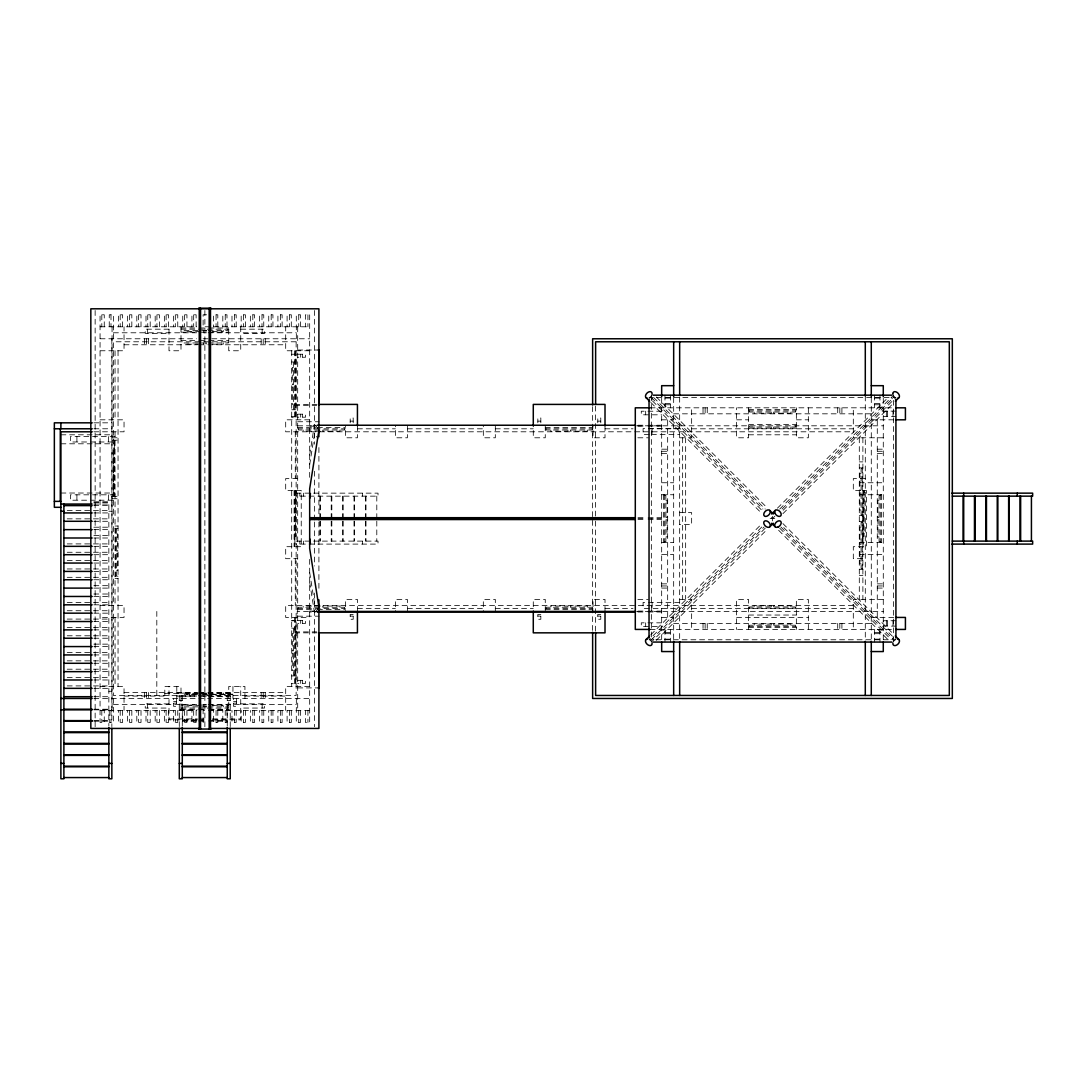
<?xml version="1.0" encoding="UTF-8"?>
<svg xmlns="http://www.w3.org/2000/svg" width="1087" height="1087" viewBox="0 0 1087 1087"><rect width="100%" height="100%" fill="white"/><g stroke="black" fill="none" stroke-linecap="round" stroke-linejoin="round"><path stroke-width="0.75" stroke-dasharray="5 3.75" d="M309.673 454.991L314.374 425.234L309.673 425.234M309.673 464.72L314.591 433.55L318.043 438.727M318.07 608.204L315.529 612.008L309.673 612.008M650.814 634.794L762.041 523.567M777.422 508.186L888.65 396.959M761.77 527.018L649.034 639.754L895.919 639.754L783.183 527.018M779.664 509.11L893.609 395.179L893.609 642.064M651.344 639.754L764.079 527.018M774.868 516.216L772.477 518.621L770.072 516.216M782.069 509.029L893.609 397.489M765.275 528.133L651.344 642.064L651.344 395.179L765.275 509.11M783.183 510.224L895.919 397.489L649.034 397.489L761.77 510.224M656.303 640.284L766.335 530.252M782.912 513.675L894.139 402.448M651.792 399.432L652.58 398.725M892.373 638.517L893.161 637.811M206.625 314.795L203.12 314.795L203.12 326.793L309.673 326.793M100.058 326.793L196.421 326.793M180.999 327.989L197.454 327.989M199.111 327.989L207.345 327.989M208.989 327.989L228.746 327.989M169.001 329.184L145.237 329.184L145.237 333.383L169.001 333.383M180.999 329.184L228.746 329.184M240.73 329.184L264.494 329.184L264.494 333.383L240.73 333.383M206.516 330.38L181.801 330.38L181.801 329.184M208.16 330.38L227.944 330.38L227.944 329.184M200.538 331.589L186.461 331.589L186.461 330.38M212.332 331.589L223.283 331.589L223.283 330.38M180.999 332.187L197.454 332.187M199.111 332.187L207.345 332.187M208.989 332.187L228.746 332.187M113.401 332.785L196.679 332.785M203.174 332.785L206.557 332.785M208.147 332.785L296.343 332.785M100.058 338.777L196.434 338.777M203.079 338.777L309.673 338.777M180.999 340.571L197.454 340.571M199.111 340.571L207.345 340.571M208.989 340.571L228.746 340.571M206.516 342.976L181.801 342.976L181.801 341.78M208.16 342.976L227.944 342.976L227.944 341.78M200.538 344.171L186.461 344.171L186.461 342.976M212.332 344.171L223.283 344.171L223.283 342.976M124.04 344.769L197.454 344.769M199.111 344.769L285.691 344.769M297.689 350.014L319.089 350.014M100.058 350.761L124.04 350.761L124.04 326.793M309.673 350.761L285.691 350.761L285.691 326.793M291.696 354.24L295.881 354.24L295.881 417.503L291.696 417.503M297.689 354.24L305.515 354.24L305.515 357.243L297.689 357.243M291.696 361.998L295.881 361.998M294.686 362.8L293.49 362.8L293.49 408.943L294.686 408.943M293.49 367.46L292.294 367.46L292.294 384.676L293.49 384.676M293.49 387.067L292.294 387.067L292.294 404.282L293.49 404.282M664.972 398.087L670.366 398.087M874.587 398.087L879.981 398.087M664.972 403.562L670.366 403.562M874.587 403.562L879.981 403.562M294.686 404.405L316.738 404.405M664.972 404.758L670.366 404.758M874.587 404.758L879.981 404.758M294.686 405.342L316.738 405.342M650.135 407.815L894.343 407.815M748.603 409.622L796.35 409.622M291.696 409.745L295.881 409.745M748.603 410.818L796.35 410.818M661.67 411.212L641.289 411.212L641.289 414.813L661.67 414.813M896.001 411.117L883.283 411.117L883.337 416.511L896.001 416.511M673.668 413.821L871.285 413.821M297.689 414.188L305.515 414.188L305.515 417.191L297.689 417.191M291.696 416.43L294.686 416.43M100.058 419.813L124.04 419.813L124.04 431.797L93.903 431.797M309.673 419.813L285.691 419.813L285.691 431.797L853.309 431.797M661.67 419.813L673.668 419.813M736.606 419.813L748.603 419.813M796.35 419.813L808.348 419.813M871.285 419.813L894.343 419.813M350.191 421.131L353.193 421.131M537.834 421.131L540.837 421.131M597.782 421.131L600.785 421.131M297.689 421.742L319.089 421.742M93.903 422.829L112.056 422.829M748.603 424.609L796.35 424.609M637.92 425.234L646.398 425.234M648.097 425.234L661.67 425.234M297.689 425.805L316.331 425.805M636.561 425.805L883.283 425.805M309.673 426.158L316.439 426.158M637.987 426.158L646.439 426.158M648.137 426.158L661.67 426.158M297.689 427.599L315.801 427.599M317.445 427.599L345.435 427.599M545.266 427.599L593.026 427.599M748.603 428.196L796.35 428.196M679.66 428.591L643.096 428.591L643.096 434.596L649.741 434.596M93.903 428.781L112.056 428.781M297.689 428.808L345.435 428.808M357.433 428.808L395.396 428.808M407.38 428.808L483.321 428.808M495.319 428.808L533.282 428.808M545.266 428.808L593.026 428.808M605.011 428.808L633.042 428.808M648.328 428.808L679.66 428.808M691.645 428.808L853.309 428.808M320.366 431.199L303.151 431.199L303.151 430.004M651.398 434.596L679.66 434.596M60.886 434.8L112.056 434.8M748.603 434.8L796.35 434.8M115.045 436.594L70.397 436.594L70.397 441.988L115.045 441.988M112.056 437.789L118.048 437.789M637.838 437.789L648.328 437.789M679.66 437.789L691.645 437.789L691.645 407.815M883.283 437.789L853.309 437.789L853.309 407.815M112.056 440.194L118.048 440.194M60.886 443.795L112.056 443.795M114.448 447.776L113.85 440.194M114.448 448.292L113.85 496.338M661.67 449.189L667.663 449.189M877.277 449.189L883.283 449.189M113.85 450.181L113.252 496.338M113.252 450.439L113.252 496.08M661.67 451.282L667.663 451.282M877.277 451.282L883.283 451.282M112.654 453.089L113.85 453.17M661.67 453.388L667.663 453.388M877.277 453.388L883.283 453.388M859.301 461.88L862.888 461.88M859.301 467.872L862.888 467.872M862.29 468.674L861.094 468.674L861.094 514.817L862.29 514.817M861.094 473.334L859.899 473.334L859.899 490.55M297.689 478.565L285.691 478.565L285.691 490.55L301.235 490.55L301.235 546.693L285.691 546.693L285.691 558.677L297.689 558.677M865.293 478.565L853.309 478.565L853.309 490.55L866.488 490.55L866.488 546.693L853.309 546.693L853.309 558.677L865.293 558.677M661.67 482.75L673.668 482.75M859.301 482.75L883.283 482.75M295.881 490.808L295.881 536.448M864.097 490.808L864.097 536.448M60.886 493.022L112.056 493.022M861.094 492.941L859.899 492.941L859.899 510.156L861.094 510.156M296.14 493.145L378.018 493.145L378.018 496.148L296.14 496.148M115.045 494.816L70.397 494.816L70.397 500.21L115.045 500.21M661.67 494.748L673.668 494.748M859.301 494.748L883.283 494.748M664.673 495.55L665.869 495.55L665.869 541.693L664.673 541.693M880.28 495.55L879.084 495.55L879.084 541.693L880.28 541.693M112.056 496.338L118.048 496.338M112.056 498.729L118.048 498.729M665.869 500.21L667.065 500.21L667.065 517.426L665.869 517.426M879.084 500.21L877.875 500.21L877.875 517.426L879.084 517.426M93.903 502.017L112.056 502.017M93.862 502.14L108.849 502.14L108.849 725.844M93.767 504.055L111.852 504.055M93.767 505.618L111.852 505.618M67.217 510.496L108.849 510.496M108.849 511.243L112.056 511.243M679.66 512.629L691.645 512.629L691.645 524.613L679.66 524.613M93.862 512.928L108.849 512.928M859.301 515.618L862.888 515.618M637.987 517.697L646.439 517.697M648.137 517.697L661.67 517.697M637.987 518.621L646.439 518.621M648.137 518.621L661.67 518.621M770.153 518.621L774.786 518.621M67.217 518.852L108.849 518.852M637.987 519.545L646.439 519.545M648.137 519.545L661.67 519.545M665.869 519.817L667.065 519.817L667.065 537.032L665.869 537.032M879.084 519.817L877.875 519.817L877.875 537.032L879.084 537.032M93.862 521.284L108.849 521.284M859.301 521.624L862.888 521.624M862.29 522.426L861.094 522.426L861.094 568.569L862.29 568.569M115.045 526.026L118.048 526.026M93.862 527.209L108.849 527.209M861.094 527.086L859.899 527.086L859.899 544.302L861.094 544.302M115.045 528.418L118.048 528.418M115.344 529.22L116.554 529.22L116.554 575.363L115.344 575.363M93.862 529.641L108.849 529.641M295.284 533.717L296.493 533.799M863.499 533.717L864.695 533.799M116.554 533.88L117.749 533.88L117.749 551.095L116.554 551.095M93.862 535.551L108.849 535.551M295.284 536.706L295.881 490.55M863.499 536.706L864.097 490.55M93.862 537.997L108.849 537.997M294.686 538.595L295.284 490.55M862.888 538.595L863.499 490.55M294.686 539.111L295.284 546.693M862.888 539.111L863.499 546.693M296.14 541.109L378.018 541.109L378.018 544.098L296.14 544.098M661.67 542.495L673.668 542.495M859.301 542.495L883.283 542.495M67.217 543.908L108.849 543.908M93.862 546.34L108.849 546.34M67.217 552.264L108.849 552.264M116.554 553.487L117.749 553.487L117.749 570.702L116.554 570.702M661.67 554.492L673.668 554.492M859.301 554.492L883.283 554.492M93.862 554.696L108.849 554.696M67.217 560.62L108.849 560.62M93.862 563.052L108.849 563.052M861.094 563.908L859.899 563.908L859.899 546.693M67.217 568.963L108.849 568.963M859.301 569.371L862.888 569.371M93.862 571.409L108.849 571.409M859.301 575.363L862.888 575.363M115.045 576.164L118.048 576.164M67.217 577.319L108.849 577.319M115.045 578.569L118.048 578.569M93.862 579.751L108.849 579.751M661.67 583.855L667.663 583.855M877.277 583.855L883.283 583.855M93.862 585.676L108.849 585.676M661.67 585.961L667.663 585.961M877.277 585.961L883.283 585.961M93.862 588.108L108.849 588.108M661.67 588.067L667.663 588.067M877.277 588.067L883.283 588.067M93.862 594.018L108.849 594.018M93.862 596.464L108.849 596.464M637.838 599.453L648.328 599.453M679.66 599.453L691.645 599.453L691.645 629.427M883.283 599.453L853.309 599.453L853.309 629.427M67.217 602.375L108.849 602.375M679.66 602.443L643.096 602.443L643.096 608.435L679.66 608.435M93.862 604.82L108.849 604.82M100.058 605.445L124.04 605.445L124.04 617.43L100.058 617.43M853.309 605.445L285.691 605.445L285.691 617.43L309.673 617.43M320.366 606.043L303.151 606.043L303.151 607.239M748.603 608.136L796.35 608.136M297.689 608.435L345.435 608.435M357.433 608.435L395.396 608.435M407.38 608.435L483.321 608.435M495.319 608.435L533.282 608.435M545.266 608.435L593.026 608.435M605.011 608.435L633.042 608.435M691.645 608.435L853.309 608.435M297.689 609.644L315.801 609.644M317.445 609.644L345.435 609.644M545.266 609.644L593.026 609.644M67.217 610.731L108.849 610.731M309.673 611.084L316.439 611.084M637.987 611.084L646.439 611.084M648.137 611.084L661.67 611.084M317.268 611.438L297.186 611.438L297.186 617.43M636.561 611.438L883.283 611.438M637.92 612.008L646.398 612.008M648.097 612.008L661.67 612.008M93.862 613.163L108.849 613.163M748.603 615.038L796.35 615.038M297.689 616.18L319.089 616.18M350.191 616.112L353.193 616.112M537.834 616.112L540.837 616.112M597.782 616.112L600.785 616.112M661.67 617.43L673.668 617.43M736.606 617.43L808.348 617.43M871.285 617.43L894.343 617.43M67.217 619.087L108.849 619.087M291.696 620.405L295.881 620.405L295.881 683.669L291.696 683.669M297.689 620.405L305.515 620.405L305.515 623.408L297.689 623.408M896.001 620.731L883.283 620.731L883.337 626.126L896.001 626.126M291.696 620.813L294.686 620.813M93.862 621.519L108.849 621.519M661.67 622.824L641.289 622.824L641.289 626.425L661.67 626.425M673.668 623.422L871.285 623.422M748.603 626.425L796.35 626.425M67.217 627.43L108.849 627.43M748.603 627.62L796.35 627.62M291.696 628.164L295.881 628.164M294.686 628.979L293.49 628.979L293.49 675.109L294.686 675.109M650.135 629.427L894.343 629.427M93.862 629.876L108.849 629.876M294.686 631.9L316.738 631.9M664.972 632.485L670.366 632.485M874.587 632.485L879.981 632.485M294.686 632.838L316.738 632.838M293.49 633.626L292.294 633.626L292.294 650.841L293.49 650.841M664.972 633.68L670.366 633.68M874.587 633.68L879.981 633.68M67.217 635.786L108.849 635.786M93.862 638.232L108.849 638.232M664.972 639.156L670.366 639.156M874.587 639.156L879.981 639.156M93.862 644.143L108.849 644.143M93.862 646.575L108.849 646.575M67.217 652.499L108.849 652.499M293.49 653.246L292.294 653.246L292.294 670.448L293.49 670.448M93.862 654.931L108.849 654.931M67.217 660.842L108.849 660.842M93.862 663.287L108.849 663.287M67.217 669.198L108.849 669.198M93.862 671.644L108.849 671.644M291.696 675.924L295.881 675.924M67.217 677.554L108.849 677.554M93.862 679.986L108.849 679.986M297.689 680.353L305.515 680.353L305.515 683.356L297.689 683.356M67.217 685.911L108.849 685.911M100.058 686.481L124.04 686.481L124.04 710.45M309.673 686.481L285.691 686.481L285.691 710.45M297.689 687.908L319.089 687.908M93.862 688.343L108.849 688.343M108.849 691.278L111.852 691.278M124.04 692.473L197.454 692.473M199.111 692.473L285.691 692.473M176.801 693.071L200.538 693.071M201.081 693.071L207.141 693.071M208.174 693.071L232.944 693.071M164.803 693.669L184.382 693.071M197.535 693.669L184.885 693.071M201.081 693.669L207.141 693.669M208.038 693.669L232.944 693.669M232.944 694.267L181.801 694.267L181.801 695.463M196.312 694.865L187.046 694.267M202.929 694.865L232.686 694.267M124.04 696.074L164.803 696.074M176.801 696.074L196.611 696.074M203.215 696.074L206.516 696.074M208.174 696.074L232.944 696.074M244.928 696.074L285.691 696.074M180.999 696.672L197.454 696.672M199.111 696.672L207.345 696.672M208.989 696.672L228.746 696.672M93.862 696.699L108.849 696.699M93.862 698.465L309.673 698.465M179.287 700.612L182.29 700.612M227.251 700.612L230.24 700.612M173.553 701.468L176.556 701.468M233.501 701.468L236.504 701.468M173.553 703.14L176.556 703.14M233.501 703.14L236.504 703.14M169.001 703.86L145.237 703.86L145.237 708.058L169.001 708.058M240.73 703.86L264.494 703.86L264.494 708.058L240.73 708.058M179.287 704.159L182.29 704.159M227.251 704.159L230.24 704.159M113.401 704.458L196.679 704.458M203.174 704.458L206.557 704.458M208.147 704.458L296.343 704.458M180.999 705.055L197.454 705.055M199.111 705.055L207.345 705.055M208.989 705.055L228.746 705.055M200.538 705.653L186.461 705.653L186.461 706.863M212.332 705.653L223.283 705.653L223.283 706.863M206.516 706.863L181.801 706.863L181.801 708.058M208.16 706.863L227.944 706.863L227.944 708.058M180.999 708.058L228.746 708.058M93.862 709.227L108.849 709.227M180.999 709.254L197.454 709.254M198.935 709.227L207.345 709.254M208.935 709.227L228.746 709.254M93.862 709.825L111.852 709.852M179.287 709.852L197.277 709.825M198.935 709.825L207.264 709.825M208.935 709.825L230.24 709.852M100.058 710.45L196.421 710.45M309.673 710.45L203.12 710.45L203.12 722.447L206.625 722.447M169.001 718.928L197.358 718.928M199.03 718.928L205.701 718.928M212.373 718.928L240.73 718.928M197.358 719.866L169.001 719.866L169.001 686.481M199.03 719.866L205.701 719.866M212.373 719.866L240.73 719.866L240.73 686.481M93.862 720.613L108.849 720.613M182.29 720.613L197.277 720.613M198.935 720.613L207.264 720.613M208.935 720.613L227.251 720.613M93.862 721.224L108.849 721.224M182.29 721.224L197.277 721.224M198.935 721.224L207.264 721.224M208.935 721.224L227.251 721.224M314.374 425.234L315.529 425.234L318.07 429.039M656.303 396.959L767.531 508.186M782.912 523.567L894.139 634.794M651.344 397.489L762.884 509.029M780.874 527.018L893.609 639.754M779.664 528.133L891.204 639.672M650.814 402.448L762.041 513.675M778.618 530.252L888.65 640.284M891.666 397.937L892.373 398.725M652.58 638.517L653.287 639.305M309.673 572.523L314.591 603.693M309.673 582.252L314.374 612.008M892.998 411.117L892.998 416.511M892.998 620.731L892.998 626.126M887.535 411.117L887.535 416.511M887.535 620.731L887.535 626.126M886.34 411.117L886.34 416.511M886.34 620.731L886.34 626.126M883.283 398.331L883.283 640.488M881.475 494.748L881.475 542.495M880.28 494.748L880.28 542.495M879.981 395.097L879.981 407.815M879.981 629.427L879.981 642.145M877.277 419.813L877.277 617.43M874.587 395.097L874.587 407.815M874.587 629.427L874.587 642.145M871.285 397.625L871.285 640.488M865.293 395.926L865.293 639.618M862.888 437.789L862.888 599.453M862.29 467.872L862.29 569.371M859.301 437.789L859.301 599.453M841.909 407.815L841.909 413.821M841.909 623.422L841.909 629.427M839.816 407.815L839.816 413.821M839.816 623.422L839.816 629.427M837.71 407.815L837.71 413.821M837.71 623.422L837.71 629.427M808.348 407.815L808.348 437.789L796.35 437.789L796.35 407.815M808.348 629.427L808.348 599.453L796.35 599.453L796.35 629.427M795.548 410.818L795.548 412.014L749.405 412.014L749.405 410.818M795.548 425.805L795.548 427.001L749.405 427.001L749.405 425.805M795.548 608.136L795.548 606.94L749.405 606.94L749.405 608.136M795.548 626.425L795.548 625.229L749.405 625.229L749.405 626.425M790.888 412.014L790.888 413.209L773.672 413.209L773.672 412.014M790.888 427.001L790.888 428.196M790.888 606.94L790.888 605.744L773.672 605.744L773.672 606.94M790.888 625.229L790.888 624.033L773.672 624.033L773.672 625.229M773.672 427.001L773.672 428.196M772.477 516.311L772.477 520.931M771.281 412.014L771.281 413.209L754.065 413.209L754.065 412.014M771.281 427.001L771.281 428.196M771.281 606.94L771.281 605.744L754.065 605.744L754.065 606.94M771.281 625.229L771.281 624.033L754.065 624.033L754.065 625.229M754.065 427.001L754.065 428.196M748.603 407.815L748.603 437.789L736.606 437.789L736.606 407.815M748.603 629.427L748.603 599.453L736.606 599.453L736.606 629.427M707.243 407.815L707.243 413.821M707.243 623.422L707.243 629.427M705.137 407.815L705.137 413.821M705.137 623.422L705.137 629.427M703.031 407.815L703.031 413.821M703.031 623.422L703.031 629.427M685.652 437.789L685.652 599.453M682.65 437.789L682.65 599.453M679.66 397.231L679.66 640.012M673.668 397.625L673.668 640.488M670.366 395.097L670.366 407.815M670.366 629.427L670.366 642.145M667.663 419.813L667.663 617.43M664.972 395.097L664.972 407.815M664.972 629.427L664.972 642.145M664.673 494.748L664.673 542.495M663.478 494.748L663.478 542.495M661.67 398.331L661.67 640.488M652.078 428.591L652.078 434.596M652.078 602.443L652.078 608.435M645.664 411.212L645.664 414.813M645.664 622.824L645.664 626.425M605.011 425.805L605.011 437.789L593.026 437.789L593.026 425.805M605.011 611.438L605.011 599.453L593.026 599.453L593.026 611.438M600.785 422.802L600.785 417.965L597.782 417.965L597.782 422.802M595.622 406.076L595.622 519.464M595.622 521.162L595.622 631.167M592.632 406.647L592.632 630.596M592.225 428.808L592.225 430.004L546.082 430.004L546.082 428.808M592.225 608.435L592.225 607.239L546.082 607.239L546.082 608.435M587.564 430.004L587.564 431.199L570.349 431.199L570.349 430.004M587.564 607.239L587.564 606.043L570.349 606.043L570.349 607.239M567.944 430.004L567.944 431.199L550.742 431.199L550.742 430.004M567.944 607.239L567.944 606.043L550.742 606.043L550.742 607.239M545.266 425.805L545.266 437.789L533.282 437.789L533.282 425.805M545.266 611.438L545.266 599.453L533.282 599.453L533.282 611.438M540.837 422.802L540.837 417.965L537.834 417.965L537.834 422.802M495.319 425.805L495.319 437.789L483.321 437.789L483.321 425.805M495.319 611.438L495.319 599.453L483.321 599.453L483.321 611.438M407.38 425.805L407.38 437.789L395.396 437.789L395.396 425.805M407.38 611.438L407.38 599.453L395.396 599.453L395.396 611.438M376.795 496.148L376.795 519.45M376.795 521.121L376.795 541.109M365.993 496.148L365.993 519.45M365.993 521.121L365.993 541.109M365.395 496.148L365.395 519.45M365.395 521.121L365.395 541.109M362.623 493.145L362.623 496.148M362.623 541.109L362.623 544.098M357.433 425.805L357.433 437.789L345.435 437.789L345.435 425.805M357.433 611.438L357.433 599.453L345.435 599.453L345.435 611.438M354.607 496.148L354.607 519.45M354.607 521.121L354.607 541.109M354.009 496.148L354.009 519.45M354.009 521.121L354.009 541.109M353.193 422.802L353.193 417.965L350.191 417.965L350.191 422.802M344.633 428.808L344.633 430.004L298.49 430.004L298.49 428.808M344.633 608.435L344.633 607.239L298.49 607.239L298.49 608.435M343.22 496.148L343.22 519.45M343.22 521.121L343.22 541.109M342.622 496.148L342.622 519.45M342.622 521.121L342.622 541.109M339.973 430.004L339.973 431.199L322.757 431.199L322.757 430.004M339.973 607.239L339.973 606.043L322.757 606.043L322.757 607.239M331.834 496.148L331.834 519.45M331.834 521.121L331.834 541.109M331.222 496.148L331.222 519.45M331.222 521.121L331.222 541.109M320.434 496.148L320.434 519.45M320.434 521.121L320.434 541.109M319.836 496.148L319.836 519.45M319.836 521.121L319.836 541.109M318.912 447.559L318.912 520.32M318.912 522.005L318.912 591.382M314.591 310.502L314.591 444.175M314.591 471.242L314.591 520.32M314.591 522.005L314.591 566.001M314.591 593.067L314.591 726.741M309.673 477.315L309.673 314.795L305.474 314.795L305.474 326.793M309.673 559.37L309.673 722.447L305.474 722.447L305.474 710.45M307.92 314.795L307.92 326.793M307.92 710.45L307.92 722.447M303.382 493.145L303.382 496.148M303.382 541.109L303.382 544.098M302.363 354.24L302.363 357.243M302.363 414.188L302.363 417.191M302.363 620.405L302.363 623.408M302.363 680.353L302.363 683.356M300.678 354.24L300.678 357.243M300.678 414.188L300.678 417.191M300.678 620.405L300.678 623.408M300.678 680.353L300.678 683.356M300.488 326.793L300.488 314.795L296.289 314.795L296.343 338.777M300.488 710.45L300.488 722.447L296.289 722.447L296.343 698.465M299.835 493.145L299.835 496.148M299.835 541.109L299.835 544.098M298.735 314.795L298.735 326.793M298.735 710.45L298.735 722.447M297.689 326.793L297.689 710.45M295.284 350.761L295.284 419.813M295.284 431.797L295.284 478.565M295.284 558.677L295.284 605.445M295.284 617.43L295.284 686.481M294.686 350.761L294.686 419.813M294.686 490.55L294.686 546.693M294.686 617.43L294.686 686.481M294.088 490.55L294.088 546.693M291.696 350.761L291.696 686.481M291.302 326.793L291.302 314.795L287.104 314.795L287.104 326.793M291.302 710.45L291.302 722.447L287.104 722.447L287.104 710.45M289.55 314.795L289.55 326.793M289.55 710.45L289.55 722.447M282.117 326.793L282.117 314.795L277.919 314.795L277.919 326.793M282.117 710.45L282.117 722.447L277.919 722.447L277.919 710.45M280.364 314.795L280.364 326.793M280.364 710.45L280.364 722.447M272.932 326.793L272.932 314.795L268.734 314.795L268.734 326.793M272.932 710.45L272.932 722.447L268.734 722.447L268.734 710.45M271.179 314.795L271.179 326.793M271.179 710.45L271.179 722.447M265.269 338.777L265.269 344.769M265.269 692.473L265.269 698.465M263.747 326.793L263.747 314.795L259.548 314.795L259.548 326.793M263.747 710.45L263.747 722.447L259.548 722.447L259.548 710.45M263.217 338.777L263.217 344.769M263.217 692.473L263.217 698.465M262.157 329.184L262.157 333.383M262.157 703.86L262.157 708.058M261.994 314.795L261.994 326.793M261.994 710.45L261.994 722.447M261.165 338.777L261.165 344.769M261.165 692.473L261.165 698.465M254.562 326.793L254.562 314.795L250.363 314.795L250.363 326.793M254.562 710.45L254.562 722.447L250.363 722.447L250.363 710.45M252.809 314.795L252.809 326.793M252.809 710.45L252.809 722.447M245.377 326.793L245.377 314.795L241.178 314.795L241.178 326.793M245.377 710.45L245.377 722.447L241.178 722.447L241.178 710.45M244.928 698.465L244.928 686.481L228.746 686.481L228.746 710.45M243.624 314.795L243.624 326.793M243.624 710.45L243.624 722.447M240.73 326.793L240.73 350.761L228.746 350.761L228.746 326.793M236.504 698.465L236.504 706.305L233.501 706.305L233.501 698.465M236.178 326.793L236.178 314.795L231.993 314.795L231.993 326.793M236.178 710.45L236.178 722.447L231.993 722.447L231.993 710.45M234.439 314.795L234.439 326.793M234.439 710.45L234.439 722.447M232.944 686.481L232.944 698.465M230.24 695.463L230.24 726.592M227.944 694.267L227.944 695.463M227.251 695.463L227.251 725.844M226.993 326.793L226.993 314.795L222.808 314.795L222.808 326.793M226.993 710.45L226.993 722.447L222.808 722.447L222.808 710.45M225.24 314.795L225.24 326.793M225.24 710.45L225.24 722.447M223.283 693.071L223.283 694.267M217.808 326.793L217.808 314.795L213.609 314.795L213.609 326.793M217.808 710.45L217.808 722.447L213.609 722.447L213.609 710.45M216.055 314.795L216.055 326.793M216.055 710.45L216.055 722.447M206.068 330.38L206.068 331.589M206.068 342.976L206.068 344.171M206.068 693.071L206.068 694.267M206.068 705.653L206.068 706.863M204.872 310.502L204.872 726.741M203.677 330.38L203.677 331.589M203.677 342.976L203.677 344.171M203.677 693.071L203.677 694.267M203.677 705.653L203.677 706.863M196.122 326.793L196.122 314.795L191.923 314.795L191.923 326.793M196.122 710.45L196.122 722.447L191.923 722.447L191.923 710.45M193.676 314.795L193.676 326.793M193.676 710.45L193.676 722.447M189.777 693.669L189.695 694.865M186.937 326.793L186.937 314.795L182.738 314.795L182.738 326.793M186.937 710.45L186.937 722.447L182.738 722.447L182.738 710.45M186.461 693.071L186.461 694.267M184.491 314.795L184.491 326.793M184.491 710.45L184.491 722.447M182.29 695.463L182.29 725.844M180.999 326.793L180.999 350.761L169.001 350.761L169.001 326.793M180.999 710.45L180.999 686.481L164.803 686.481L164.803 698.465M179.287 695.463L179.287 726.592M177.752 326.793L177.752 314.795L173.553 314.795L173.553 326.793M177.752 710.45L177.752 722.447L173.553 722.447L173.553 710.45M176.801 686.481L176.801 698.465M176.556 698.465L176.556 706.305L173.553 706.305L173.553 698.465M175.306 314.795L175.306 326.793M175.306 710.45L175.306 722.447M168.567 326.793L168.567 314.795L164.368 314.795L164.368 326.793M168.567 710.45L168.567 722.447L164.368 722.447L164.368 710.45M166.121 314.795L166.121 326.793M166.121 710.45L166.121 722.447M159.381 326.793L159.381 314.795L155.183 314.795L155.183 326.793M159.381 710.45L159.381 722.447L155.183 722.447L155.183 710.45M156.936 314.795L156.936 326.793M156.936 710.45L156.936 722.447M156.813 611.438L156.813 695.463M150.196 326.793L150.196 314.795L145.998 314.795L145.998 326.793M150.196 710.45L150.196 722.447L145.998 722.447L145.998 710.45M148.566 338.777L148.566 344.769M148.566 692.473L148.566 698.465M147.75 314.795L147.75 326.793M147.574 329.184L147.574 333.383M147.574 703.86L147.574 708.058M147.75 710.45L147.75 722.447M146.528 338.777L146.528 344.769M146.528 692.473L146.528 698.465M144.476 338.777L144.476 344.769M144.476 692.473L144.476 698.465M141.011 326.793L141.011 314.795L136.813 314.795L136.813 326.793M141.011 710.45L141.011 722.447L136.813 722.447L136.813 710.45M138.565 314.795L138.565 326.793M138.565 710.45L138.565 722.447M131.826 326.793L131.826 314.795L127.627 314.795L127.627 326.793M131.826 710.45L131.826 722.447L127.627 722.447L127.627 710.45M129.38 314.795L129.38 326.793M129.38 710.45L129.38 722.447M122.627 326.793L122.627 314.795L118.442 314.795L118.442 326.793M122.627 710.45L122.627 722.447L118.442 722.447L118.442 710.45M120.195 314.795L120.195 326.793M120.195 710.45L120.195 722.447M118.048 350.761L118.048 686.481M115.344 528.418L115.344 576.164M115.045 350.761L115.045 419.813M115.045 431.797L115.045 605.445M115.045 617.43L115.045 686.481M114.448 440.194L114.448 496.338M113.401 338.777L113.442 314.795L109.257 314.795L109.257 326.793M113.401 698.465L113.442 722.447L109.257 722.447L109.257 710.45M112.056 326.793L112.056 710.45M111.852 338.777L111.852 726.592M110.996 314.795L110.996 326.793M110.996 710.45L110.996 722.447M108.537 436.594L108.537 441.988M108.537 494.816L108.537 500.21M104.257 326.793L104.257 314.795L100.058 314.795L100.058 722.447L104.257 722.447L104.257 710.45M101.811 314.795L101.811 326.793M101.811 710.45L101.811 722.447M95.14 310.502L95.14 726.741M76.905 436.594L76.905 441.988M76.905 494.816L76.905 500.21M893.731 641.303A3.886 2.527 -45 0 1 895.158 639.876M895.158 397.366A3.886 2.527 45 0 1 893.256 395.097M651.697 395.097A3.886 2.527 -45 0 1 649.795 397.366M649.795 639.876A3.886 2.527 45 0 1 651.222 641.303M296.14 341.78L113.401 341.78L113.401 695.463L296.14 695.463L296.14 341.78M353.193 614.44L350.191 614.44L350.191 619.277L353.193 619.277L353.193 614.44M540.837 614.44L537.834 614.44L537.834 619.277L540.837 619.277L540.837 614.44M600.785 614.44L597.782 614.44L597.782 619.277L600.785 619.277L600.785 614.44"/><path stroke-width="1.5" d="M318.912 430.303L309.673 488.783L309.673 548.459L318.912 606.94M309.673 498.512L310.461 493.498M646.031 639.577L649.618 635.99M771.607 514.002L775.194 510.414M769.759 526.828A3.886 2.527 45 0 0 767.191 521.162A3.886 2.527 45 0 0 764.093 524.26A3.886 2.527 45 0 0 769.759 526.828L773.346 523.241M895.335 401.252L898.922 397.665M198.649 308.205L211.095 308.205M318.151 350.014L319.089 350.014L319.089 405.057M673.668 385.681L661.67 385.681L661.67 396.755M871.285 385.681L883.283 385.681L883.283 396.755M653.042 395.179L891.911 395.179M318.423 404.405L357.433 404.405L357.433 425.805M650.135 407.815L635.297 407.815L635.297 629.427L650.135 629.427M895.933 407.815L905.417 407.815L905.417 419.813L895.933 419.813M92.246 422.829L54.35 422.829L54.35 507.303L60.886 507.303M317.227 425.234L634.523 425.234M54.35 428.781L92.246 428.781M92.246 431.797L60.886 431.797L60.886 778.795L63.888 778.795L63.888 504.055M951.899 493.145L1032.65 493.145L1032.65 496.148L952.321 496.148M54.35 501.365L60.886 501.365M60.886 504.055L92.123 504.055M64.174 505.618L92.123 505.618M60.886 511.243L63.888 511.243M63.888 512.928L92.191 512.928M309.673 517.697L634.604 517.697M309.673 518.621L634.604 518.621M309.673 519.545L634.604 519.545M63.888 521.284L92.191 521.284M63.888 529.641L92.191 529.641M63.888 537.997L92.191 537.997M952.321 541.109L1032.65 541.109L1032.65 544.098L951.899 544.098M63.888 546.34L92.191 546.34M63.888 554.696L92.191 554.696M63.888 563.052L92.191 563.052M63.888 571.409L92.191 571.409M63.888 579.751L92.191 579.751M63.888 588.108L92.191 588.108M63.888 596.464L92.191 596.464M63.888 604.82L92.191 604.82M317.268 611.438L634.862 611.438M317.227 612.008L634.523 612.008M63.888 613.163L92.191 613.163M895.933 617.43L905.417 617.43L905.417 629.427L895.933 629.427M63.888 621.519L92.191 621.519M63.888 629.876L92.191 629.876M318.423 632.838L357.433 632.838L357.433 611.438M63.888 638.232L92.191 638.232M653.042 642.064L891.911 642.064M63.888 646.575L92.191 646.575M673.668 651.561L661.67 651.561L661.67 642.077M871.285 651.561L883.283 651.561L883.283 642.077M63.888 654.931L92.191 654.931M63.888 663.287L92.191 663.287M63.888 671.644L92.191 671.644M63.888 679.986L92.191 679.986M318.151 687.908L319.089 687.908L319.089 632.865M63.888 688.343L92.191 688.343M63.888 696.699L92.191 696.699M60.886 698.465L92.191 698.465M63.888 709.227L92.191 709.227M60.886 709.852L92.191 709.825M63.888 720.613L92.191 720.613M63.888 721.224L92.191 721.224M199.804 728.439L90.832 728.439L90.832 308.803L318.912 308.803L318.912 436.784M209.94 728.439L318.912 728.439L318.912 599.847M198.649 729.037L211.095 729.037M63.888 732.013L108.849 732.013M182.29 732.013L227.251 732.013M63.888 732.611L108.849 732.611M182.29 732.611L227.251 732.611M63.888 743.399L108.849 743.399M182.29 743.399L227.251 743.399M63.888 743.997L108.849 743.997M182.29 743.997L227.251 743.997M63.888 754.786L108.849 754.786M182.29 754.786L227.251 754.786M63.888 755.383L108.849 755.383M182.29 755.383L227.251 755.383M60.886 763.4L63.888 763.4M108.849 763.4L111.852 763.4M179.287 763.4L182.29 763.4M227.251 763.4L230.24 763.4M63.888 766.186L108.849 766.186M182.29 766.186L227.251 766.186M63.888 766.783L108.849 766.783M182.29 766.783L227.251 766.783M63.888 777.572L108.849 777.572M182.29 777.572L227.251 777.572M769.759 510.414A3.886 2.527 -45 0 1 767.191 516.08A3.886 2.527 -45 0 1 764.093 512.982A3.886 2.527 -45 0 1 769.759 510.414L773.346 514.002M895.335 635.99L898.922 639.577M646.031 397.665L649.618 401.252M771.607 523.241L775.194 526.828M309.673 538.731L310.461 543.745M1031.427 496.148L1031.427 541.109M1020.639 496.148L1020.639 541.109M1020.027 496.148L1020.027 541.109M1017.255 493.145L1017.255 496.148M1017.255 541.109L1017.255 544.098M1009.239 496.148L1009.239 541.109M1008.641 496.148L1008.641 541.109M997.852 496.148L997.852 541.109M997.255 496.148L997.255 541.109M986.466 496.148L986.466 541.109M985.868 496.148L985.868 541.109M975.066 496.148L975.066 541.109M974.468 496.148L974.468 541.109M963.707 493.145L963.707 544.098M963.082 496.148L963.082 541.109M895.919 399.187L895.919 638.055M871.285 341.78L871.285 396.755M871.285 641.316L871.285 695.463M865.293 341.78L865.293 395.926M865.293 641.316L865.293 695.463M679.66 341.78L679.66 395.559M679.66 641.683L679.66 695.463M673.668 341.78L673.668 396.755M673.668 641.316L673.668 695.463M649.034 399.187L649.034 638.055M605.011 425.805L605.011 404.405L533.282 404.405L533.282 425.805M605.011 611.438L605.011 632.838L533.282 632.838L533.282 611.438M595.622 404.391L595.622 341.78L949.318 341.78L949.318 695.463L595.622 695.463L595.622 632.851M592.632 404.948L592.632 338.777L952.321 338.777L952.321 698.465L592.632 698.465L592.632 632.294M230.24 728.263L230.24 778.795L227.251 778.795L227.251 727.38M210.498 308.205L210.498 729.037M209.18 308.205L209.18 729.037M200.551 308.205L200.551 729.037M199.247 308.205L199.247 729.037M182.29 727.38L182.29 778.795L179.287 778.795L179.287 728.263M111.852 728.263L111.852 778.795L108.849 778.795L108.849 727.38M60.886 422.829L60.886 428.781M60.288 428.781L60.288 501.365M897.658 639.047A3.886 2.527 -45 0 1 899.221 642.213A3.886 2.527 -45 0 1 895.226 645.569A3.886 2.527 -45 0 1 892.971 642.988M893.052 392.733A3.886 2.527 45 0 1 898.31 393.508A3.886 2.527 45 0 1 897.658 398.195M892.971 394.255A3.886 2.527 45 0 1 892.903 393.44M647.295 398.195A3.886 2.527 -45 0 1 645.732 395.029A3.886 2.527 -45 0 1 649.727 391.673A3.886 2.527 -45 0 1 651.983 394.255M651.983 642.988A3.886 2.527 45 0 1 649.727 645.569A3.886 2.527 45 0 1 645.732 642.213A3.886 2.527 45 0 1 647.295 639.047M778.115 527.005A3.886 2.527 -45 0 0 780.683 521.339A3.886 2.527 -45 0 0 775.017 523.907A3.886 2.527 -45 0 0 778.115 527.005M775.017 513.336A3.886 2.527 45 0 0 780.683 515.904A3.886 2.527 45 0 0 778.115 510.238A3.886 2.527 45 0 0 775.017 513.336"/></g></svg>
